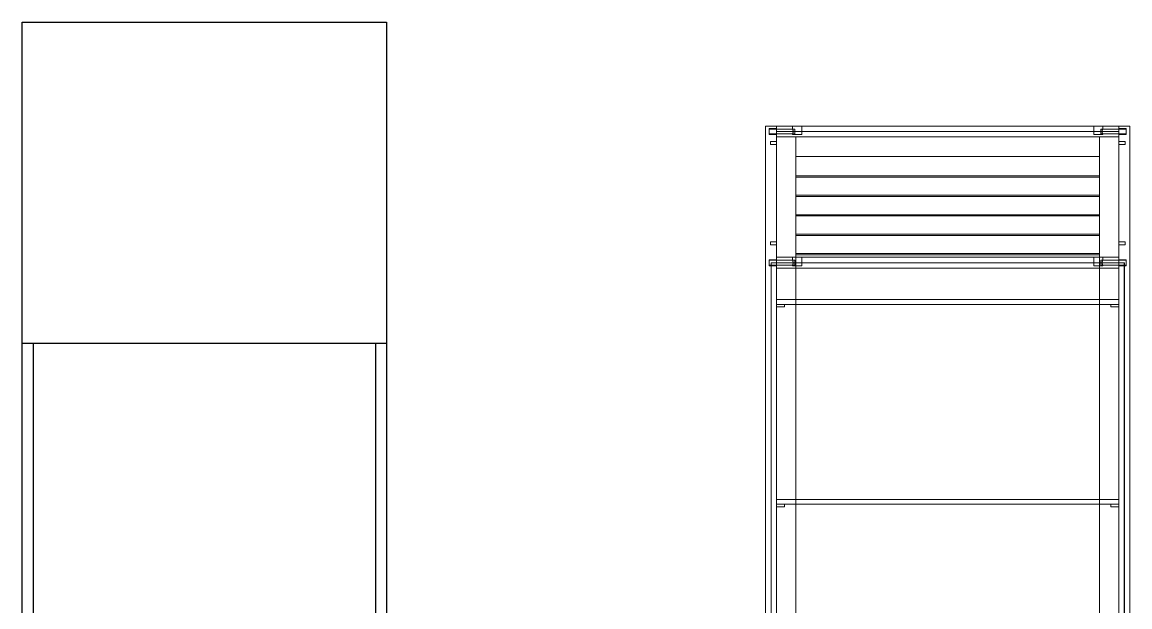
# Model space of a CAD drawing. Header units: millimetres. Extents: x 4065046 to 4134868, y -1476535 to -1460275.
# Drawn here: x 4068529 to 4070353, y -1465642 to -1464680 of the extents above; entities that cross this region are included whole.
import ezdxf

# ---------------------------------------------------------------- set-up
doc = ezdxf.new("R2010")
doc.units = ezdxf.units.MM
doc.header["$LTSCALE"] = 15

msp = doc.modelspace()

# ---------------------------------------------------------------- linework, layer by layer
at = {"color": 6}
for p, q in [((4068529.2, -1464679.6), (4068547.2, -1464679.6)), ((4068529.2, -1466639.6), (4068529.2, -1464679.6))]:
    msp.add_line(p, q, dxfattribs=at)
at = {"color": 3, "lineweight": 20, "ltscale": 0.25}
for p, q in [((4069753.5, -1464850.6), (4069753.5, -1466050.6)), ((4069753.5, -1464850.6), (4070353.5, -1464850.6)), ((4069759.5, -1464864.6), (4069759.5, -1464854.6)), ((4069771.5, -1464854.6), (4069759.5, -1464854.6)), ((4069801.5, -1464855.6), (4069759.5, -1464855.6)), ((4069801.5, -1464863.6), (4069759.5, -1464863.6)), ((4069771.5, -1464864.6), (4069759.5, -1464864.6)), ((4069771.5, -1464850.6), (4069771.5, -1466050.6)), ((4069771.5, -1464864.6), (4069771.5, -1464854.6)), ((4069771.5, -1464859.6), (4070335.5, -1464859.6)), ((4069798, -1464855.6), (4069798, -1464850.6)), ((4069798, -1464850.6), (4069813, -1464850.6)), ((4069798, -1464864.6), (4069798, -1464863.6)), ((4069798, -1464864.6), (4069813, -1464864.6)), ((4069801.5, -1464855.6), (4069801.5, -1464863.6)), ((4069813, -1464864.6), (4069813, -1464850.6)), ((4070294, -1464850.6), (4070294, -1464864.6)), ((4070309, -1464850.6), (4070294, -1464850.6)), ((4070309, -1464864.6), (4070294, -1464864.6)), ((4070305.5, -1464855.6), (4070305.5, -1464863.6)), ((4070347.5, -1464855.6), (4070305.5, -1464855.6)), ((4070347.5, -1464863.6), (4070305.5, -1464863.6)), ((4070309, -1464850.6), (4070309, -1464855.6)), ((4070309, -1464863.6), (4070309, -1464864.6)), ((4070335.5, -1464850.6), (4070335.5, -1466050.6)), ((4070335.5, -1464864.6), (4070335.5, -1464854.6)), ((4070347.5, -1464854.6), (4070335.5, -1464854.6)), ((4070347.5, -1464864.6), (4070335.5, -1464864.6)), ((4070347.5, -1464864.6), (4070347.5, -1464854.6)), ((4070353.5, -1464850.6), (4070353.5, -1466050.6)), ((4069761.5, -1464881.1), (4069761.5, -1464876.1)), ((4069761.5, -1464876.1), (4069771.5, -1464876.1)), ((4069761.5, -1464881.1), (4069771.5, -1464881.1)), ((4069771.5, -1464868.6), (4070335.5, -1464868.6)), ((4069771.5, -1464881.1), (4069771.5, -1464876.1)), ((4069803.5, -1466032.6), (4069803.5, -1464868.6)), ((4070303.5, -1466032.6), (4070303.5, -1464868.6)), ((4070335.5, -1464881.1), (4070335.5, -1464876.1)), ((4070345.5, -1464876.1), (4070335.5, -1464876.1)), ((4070345.5, -1464881.1), (4070335.5, -1464881.1)), ((4070345.5, -1464881.1), (4070345.5, -1464876.1)), ((4069803.5, -1464900.6), (4070303.5, -1464900.6)), ((4069803.5, -1464932.6), (4070303.5, -1464932.6)), ((4069803.5, -1464934.6), (4070303.5, -1464934.6)), ((4069803.5, -1464964.6), (4070303.5, -1464964.6)), ((4069803.5, -1464966.6), (4070303.5, -1464966.6)), ((4069803.5, -1464996.6), (4070303.5, -1464996.6)), ((4069803.5, -1464998.6), (4070303.5, -1464998.6)), ((4069803.5, -1465028.6), (4070303.5, -1465028.6)), ((4069761.5, -1465046.1), (4069761.5, -1465041.1)), ((4069761.5, -1465041.1), (4069771.5, -1465041.1)), ((4069761.5, -1465046.1), (4069771.5, -1465046.1)), ((4069771.5, -1465046.1), (4069771.5, -1465041.1)), ((4069803.5, -1465030.6), (4070303.5, -1465030.6)), ((4070335.5, -1465046.1), (4070335.5, -1465041.1)), ((4070345.5, -1465041.1), (4070335.5, -1465041.1)), ((4070345.5, -1465046.1), (4070335.5, -1465046.1)), ((4070345.5, -1465046.1), (4070345.5, -1465041.1)), ((4069803.5, -1465060.6), (4070303.5, -1465060.6)), ((4069803.5, -1465062.6), (4070303.5, -1465062.6)), ((4069759.5, -1465080.6), (4069759.5, -1465070.6)), ((4069759.5, -1465070.6), (4069771.5, -1465070.6)), ((4069801.5, -1465071.6), (4069759.5, -1465071.6)), ((4069801.5, -1465079.6), (4069759.5, -1465079.6)), ((4069759.5, -1465080.6), (4069771.5, -1465080.6)), ((4069762.5, -1465075.6), (4069762.5, -1466041.6)), ((4069762.5, -1465075.6), (4070344.5, -1465075.6)), ((4069763, -1465075.6), (4069763, -1466041.6)), ((4069771.5, -1465066.6), (4070335.5, -1465066.6)), ((4069771.5, -1465080.6), (4069771.5, -1465070.6)), ((4069798, -1465071.6), (4069798, -1465066.6)), ((4069798, -1465066.6), (4069813, -1465066.6)), ((4069798, -1465080.6), (4069798, -1465079.6)), ((4069798, -1465080.6), (4069813, -1465080.6)), ((4069801.5, -1465071.6), (4069801.5, -1465079.6)), ((4069813, -1465080.6), (4069813, -1465066.6)), ((4070294, -1465066.6), (4070294, -1465080.6)), ((4070309, -1465066.6), (4070294, -1465066.6)), ((4070309, -1465080.6), (4070294, -1465080.6)), ((4070305.5, -1465071.6), (4070305.5, -1465079.6)), ((4070347.5, -1465071.6), (4070305.5, -1465071.6)), ((4070347.5, -1465079.6), (4070305.5, -1465079.6)), ((4070309, -1465066.6), (4070309, -1465071.6)), ((4070309, -1465079.6), (4070309, -1465080.6)), ((4070335.5, -1465080.6), (4070335.5, -1465070.6)), ((4070347.5, -1465070.6), (4070335.5, -1465070.6)), ((4070347.5, -1465080.6), (4070335.5, -1465080.6)), ((4070344, -1466041.6), (4070344, -1465075.6)), ((4070344.5, -1465075.6), (4070344.5, -1466041.6)), ((4070347.5, -1465080.6), (4070347.5, -1465070.6)), ((4069771.5, -1465084.6), (4070335.5, -1465084.6))]:
    msp.add_line(p, q, dxfattribs=at)
at = {"color": 6}
for points in [[(4068529.2, -1464679.6), (4069129.2, -1464679.6), (4069129.2, -1466639.6), (4068529.2, -1466639.6)], [(4068529.2, -1464679.6), (4069129.2, -1464679.6), (4069129.2, -1465208.6), (4068529.2, -1465208.6)]]:
    msp.add_lwpolyline(points, close=True, dxfattribs=at)
at = {"color": 3, "lineweight": 20, "ltscale": 0.25}
for points in [[(4070335.5, -1465144.2), (4069771.5, -1465144.2), (4069771.5, -1465136.2), (4070335.5, -1465136.2)], [(4069771.5, -1465144.2), (4069784.9, -1465144.2), (4069784.9, -1465148.4), (4069771.5, -1465148.4)], [(4070322, -1465144.2), (4070335.5, -1465144.2), (4070335.5, -1465148.4), (4070322, -1465148.4)], [(4070335.5, -1465473.2), (4069771.5, -1465473.2), (4069771.5, -1465465.2), (4070335.5, -1465465.2)], [(4069771.5, -1465473.2), (4069784.9, -1465473.2), (4069784.9, -1465477.4), (4069771.5, -1465477.4)], [(4070322, -1465473.2), (4070335.5, -1465473.2), (4070335.5, -1465477.4), (4070322, -1465477.4)]]:
    msp.add_lwpolyline(points, close=True, dxfattribs=at)
at = {"color": 6}
for points in [[(4068547.2, -1465208.6), (4068547.2, -1466281.6)], [(4069111.2, -1465208.6), (4069111.2, -1466281.6)]]:
    msp.add_lwpolyline(points, dxfattribs=at)
at = {"color": 3, "lineweight": 20, "ltscale": 0.25}
for points, start_tangent, end_tangent in [([(4069798, -1464863.6), (4069798.1, -1464863.4), (4069798.4, -1464862.8), (4069798.7, -1464861.9), (4069799, -1464860.8), (4069799.1, -1464859.6), (4069799, -1464858.4), (4069798.7, -1464857.3), (4069798.4, -1464856.4), (4069798.1, -1464855.8), (4069798, -1464855.6)], (0.470556, 0.88237), (-0.470557, 0.882369)), ([(4070309, -1464855.6), (4070308.8, -1464855.8), (4070308.5, -1464856.5), (4070308.1, -1464857.6), (4070307.9, -1464858.8), (4070307.8, -1464860.2), (4070308.1, -1464861.5), (4070308.5, -1464862.6), (4070308.8, -1464863.3), (4070309, -1464863.6)], (-0.470538, -0.88238), (0.470514, -0.882393)), ([(4069798, -1465079.6), (4069798.1, -1465079.4), (4069798.4, -1465078.8), (4069798.7, -1465077.9), (4069799, -1465076.8), (4069799.1, -1465075.6), (4069799, -1465074.4), (4069798.7, -1465073.3), (4069798.4, -1465072.4), (4069798.1, -1465071.8), (4069798, -1465071.6)], (0.470557, 0.88237), (-0.470557, 0.882369)), ([(4070309, -1465071.6), (4070308.8, -1465071.8), (4070308.5, -1465072.5), (4070308.1, -1465073.6), (4070307.9, -1465074.8), (4070307.8, -1465076.2), (4070308.1, -1465077.5), (4070308.5, -1465078.6), (4070308.8, -1465079.3), (4070309, -1465079.6)], (-0.470538, -0.88238), (0.470515, -0.882392))]:
    msp.add_spline(points, degree=3, dxfattribs=dict(at, start_tangent=start_tangent, end_tangent=end_tangent))

doc.saveas('drawing.dxf')
